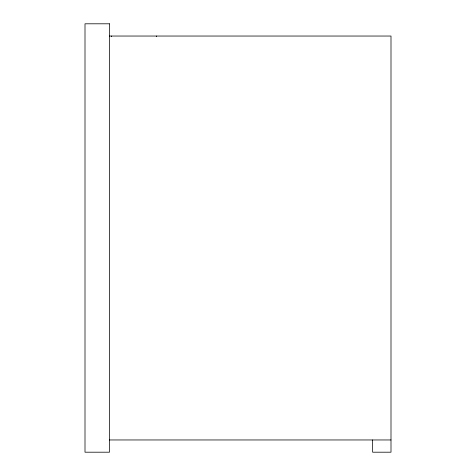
<?xml version="1.0" encoding="UTF-8"?>
<svg xmlns="http://www.w3.org/2000/svg" width="476" height="476" viewBox="0 0 476 476"><rect width="100%" height="100%" fill="white"/><g stroke="black" fill="none" stroke-linecap="round" stroke-linejoin="round"><path stroke-width="0.71" d="M109.48 36.039L390.998 36.039L390.998 452.2L372.643 452.2L372.643 439.961M109.48 439.961L390.998 439.961M156.485 36.039L156.485 36.652M111.438 36.039L111.438 36.652M109.48 23.8L85.002 23.8L85.002 452.2L109.48 452.2L109.48 23.8"/></g></svg>
